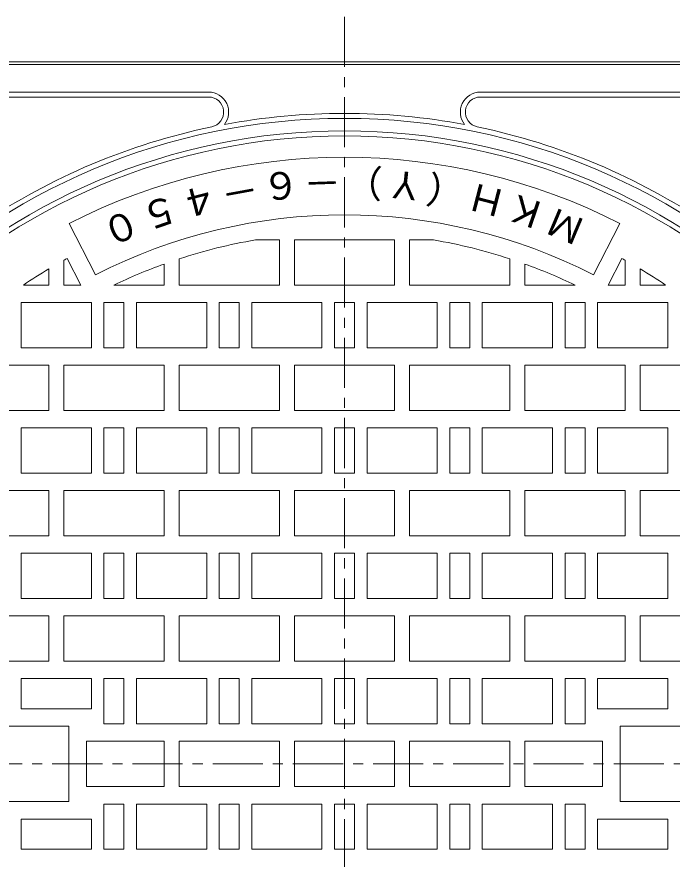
# Model space of a CAD drawing. Units: millimetres, scale not verified. Extents: x -623 to 760, y -541 to 550.
# Drawn here: x -432.3 to -170.8, y 214.2 to 550.2 of the extents above; entities that cross this region are included whole.
import ezdxf
from ezdxf.enums import TextEntityAlignment as Align

# ---------------------------------------------------------------- set-up
doc = ezdxf.new("R2010")
doc.units = ezdxf.units.MM
doc.header["$LTSCALE"] = 4
doc.linetypes.add('CHAIN1', pattern=[8, 5, -1, 1, -1])
doc.layers.add('0-1_躯体', color=2, linetype='Continuous', lineweight=9)
doc.layers.add('0-2_仕上', color=3, linetype='Continuous', lineweight=9)
doc.styles.add('ＭＳ ゴシック', font='')
doc.styles.get('ＭＳ ゴシック').set_extended_font_data('MS Gothic')

msp = doc.modelspace()

# ---------------------------------------------------------------- linework, layer by layer
at = {"layer": '0-1_躯体'}
for p, q in [((-66.549, 532.187), (-536.549, 532.187)), ((-66.549, 531.187), (-536.549, 531.187)), ((-355.769, 520.187), (-522.725, 520.187)), ((-489.423, 518.187), (-355.769, 518.187)), ((-247.329, 520.187), (-80.373, 520.187)), ((-113.674, 518.187), (-247.329, 518.187))]:
    msp.add_line(p, q, dxfattribs=at)
for radius in [257.5, 252.5]:
    msp.add_circle((-301.549, 252.187), radius, dxfattribs=at)
for centre, radius, start, end in [((-355.769, 512.187), 8, 321.60887, 90), ((-355.769, 512.187), 6, 281.78011, 90), ((-247.329, 512.187), 8, 90, 218.39113), ((-247.329, 512.187), 6, 90, 258.21989), ((-301.549, 252.187), 259.5, 79.35173, 100.64807), ((-301.549, 252.187), 259.593, 101.77948, 123.92908), ((-301.548, 252.187), 259.593, 56.07092, 78.22052)]:
    msp.add_arc(centre, radius, start, end, dxfattribs=at)
at = {"layer": '0-2_仕上', "linetype": 'CHAIN1'}
for p, q in [((-301.549, -45.813), (-301.549, 550.187)), ((-610.14, 252.187), (7.043, 252.187))]:
    msp.add_line(p, q, dxfattribs=at)
at = {"layer": '0-2_仕上'}
for p, q in [((-400.972, 447.318), (-411.414, 467.811)), ((-202.125, 447.318), (-191.683, 467.811)), ((-337.087, 461.187), (-327.549, 461.187)), ((-327.549, 461.187), (-327.549, 443.187)), ((-321.548, 461.187), (-321.548, 443.187)), ((-321.548, 461.187), (-281.549, 461.187)), ((-281.549, 461.187), (-281.549, 443.187)), ((-275.549, 461.187), (-275.549, 443.187)), ((-266.01, 461.187), (-275.549, 461.187)), ((-406.724, 443.187), (-412.155, 453.846)), ((-367.549, 453.652), (-367.549, 443.187)), ((-235.549, 453.652), (-235.549, 443.187)), ((-196.373, 443.187), (-190.942, 453.846)), ((-413.549, 453.075), (-413.549, 443.187)), ((-373.549, 451.586), (-373.549, 443.187)), ((-229.549, 451.586), (-229.549, 443.187)), ((-189.549, 453.075), (-189.549, 443.187)), ((-419.549, 449.611), (-419.549, 443.187)), ((-183.549, 449.611), (-183.549, 443.187)), ((-429.685, 443.187), (-419.549, 443.187)), ((-413.549, 443.187), (-406.724, 443.187)), ((-393.543, 443.187), (-373.549, 443.187)), ((-367.549, 443.187), (-327.549, 443.187)), ((-321.548, 443.187), (-281.549, 443.187)), ((-235.549, 443.187), (-275.549, 443.187)), ((-209.554, 443.187), (-229.549, 443.187)), ((-189.549, 443.187), (-196.373, 443.187)), ((-173.412, 443.187), (-183.549, 443.187)), ((-430.549, 436.187), (-402.549, 436.187)), ((-430.549, 436.187), (-430.549, 418.187)), ((-402.549, 436.187), (-402.549, 418.187)), ((-397.549, 436.187), (-397.549, 418.187)), ((-384.549, 436.187), (-356.549, 436.187)), ((-384.549, 436.187), (-384.549, 418.187)), ((-356.549, 436.187), (-356.549, 418.187)), ((-351.549, 436.187), (-351.549, 418.187)), ((-338.549, 436.187), (-310.548, 436.187)), ((-338.549, 436.187), (-338.549, 418.187)), ((-310.548, 436.187), (-310.548, 418.187)), ((-305.548, 436.187), (-305.548, 418.187)), ((-305.548, 436.187), (-297.549, 436.187)), ((-297.549, 436.187), (-297.549, 418.187)), ((-264.549, 436.187), (-292.549, 436.187)), ((-292.549, 436.187), (-292.549, 418.187)), ((-264.549, 436.187), (-264.549, 418.187)), ((-251.549, 436.187), (-251.549, 418.187)), ((-218.549, 436.187), (-246.549, 436.187)), ((-246.549, 436.187), (-246.549, 418.187)), ((-218.549, 436.187), (-218.549, 418.187)), ((-205.548, 436.187), (-205.548, 418.187)), ((-172.549, 436.187), (-200.549, 436.187)), ((-200.549, 436.187), (-200.549, 418.187)), ((-172.549, 436.187), (-172.549, 418.187)), ((-430.549, 418.187), (-402.549, 418.187)), ((-397.549, 418.187), (-389.549, 418.187)), ((-384.549, 418.187), (-356.549, 418.187)), ((-351.549, 418.187), (-343.549, 418.187)), ((-338.549, 418.187), (-310.548, 418.187)), ((-305.548, 418.187), (-297.549, 418.187)), ((-264.549, 418.187), (-292.549, 418.187)), ((-251.549, 418.187), (-259.549, 418.187)), ((-218.549, 418.187), (-246.549, 418.187)), ((-205.548, 418.187), (-213.549, 418.187)), ((-172.549, 418.187), (-200.549, 418.187)), ((-413.549, 411.187), (-413.549, 393.187)), ((-367.549, 411.187), (-367.549, 393.187)), ((-321.548, 411.187), (-321.548, 393.187)), ((-321.548, 411.187), (-281.549, 411.187)), ((-281.549, 411.187), (-281.549, 393.187)), ((-235.549, 411.187), (-235.549, 393.187)), ((-189.549, 411.187), (-189.549, 393.187)), ((-459.549, 393.187), (-419.549, 393.187)), ((-413.549, 393.187), (-373.549, 393.187)), ((-367.549, 393.187), (-327.549, 393.187)), ((-321.548, 393.187), (-281.549, 393.187)), ((-235.549, 393.187), (-275.549, 393.187)), ((-189.549, 393.187), (-229.549, 393.187)), ((-143.549, 393.187), (-183.549, 393.187)), ((-430.549, 386.187), (-402.549, 386.187)), ((-430.549, 386.187), (-430.549, 368.187)), ((-402.549, 386.187), (-402.549, 368.187)), ((-397.549, 386.187), (-397.549, 368.187)), ((-384.549, 386.187), (-356.549, 386.187)), ((-384.549, 386.187), (-384.549, 368.187)), ((-356.549, 386.187), (-356.549, 368.187)), ((-351.549, 386.187), (-351.549, 368.187)), ((-338.549, 386.187), (-310.548, 386.187)), ((-338.549, 386.187), (-338.549, 368.187)), ((-310.548, 386.187), (-310.548, 368.187)), ((-305.548, 386.187), (-305.548, 368.187)), ((-305.548, 386.187), (-297.549, 386.187)), ((-297.549, 386.187), (-297.549, 368.187)), ((-264.549, 386.187), (-292.549, 386.187)), ((-292.549, 386.187), (-292.549, 368.187)), ((-264.549, 386.187), (-264.549, 368.187)), ((-251.549, 386.187), (-251.549, 368.187)), ((-218.549, 386.187), (-246.549, 386.187)), ((-246.549, 386.187), (-246.549, 368.187)), ((-218.549, 386.187), (-218.549, 368.187)), ((-205.548, 386.187), (-205.548, 368.187)), ((-172.549, 386.187), (-200.549, 386.187)), ((-200.549, 386.187), (-200.549, 368.187)), ((-172.549, 386.187), (-172.549, 368.187)), ((-430.549, 368.187), (-402.549, 368.187)), ((-397.549, 368.187), (-389.549, 368.187)), ((-384.549, 368.187), (-356.549, 368.187)), ((-351.549, 368.187), (-343.549, 368.187)), ((-338.549, 368.187), (-310.548, 368.187)), ((-305.548, 368.187), (-297.549, 368.187)), ((-264.549, 368.187), (-292.549, 368.187)), ((-251.549, 368.187), (-259.549, 368.187)), ((-218.549, 368.187), (-246.549, 368.187)), ((-205.548, 368.187), (-213.549, 368.187)), ((-172.549, 368.187), (-200.549, 368.187)), ((-413.549, 361.187), (-413.549, 343.187)), ((-367.549, 361.187), (-367.549, 343.187)), ((-321.548, 361.187), (-321.548, 343.187)), ((-321.548, 361.187), (-281.549, 361.187)), ((-281.549, 361.187), (-281.549, 343.187)), ((-235.549, 361.187), (-235.549, 343.187)), ((-189.549, 361.187), (-189.549, 343.187)), ((-459.549, 343.187), (-419.549, 343.187)), ((-413.549, 343.187), (-373.549, 343.187)), ((-367.549, 343.187), (-327.549, 343.187)), ((-321.548, 343.187), (-281.549, 343.187)), ((-235.549, 343.187), (-275.549, 343.187)), ((-189.549, 343.187), (-229.549, 343.187)), ((-143.549, 343.187), (-183.549, 343.187)), ((-430.549, 336.187), (-402.549, 336.187)), ((-430.549, 336.187), (-430.549, 318.187)), ((-402.549, 336.187), (-402.549, 318.187)), ((-397.549, 336.187), (-397.549, 318.187)), ((-384.549, 336.187), (-356.549, 336.187)), ((-384.549, 336.187), (-384.549, 318.187)), ((-356.549, 336.187), (-356.549, 318.187)), ((-351.549, 336.187), (-351.549, 318.187)), ((-338.549, 336.187), (-310.548, 336.187)), ((-338.549, 336.187), (-338.549, 318.187)), ((-310.548, 336.187), (-310.548, 318.187)), ((-305.548, 336.187), (-305.548, 318.187)), ((-305.548, 336.187), (-297.549, 336.187)), ((-297.549, 336.187), (-297.549, 318.187)), ((-264.549, 336.187), (-292.549, 336.187)), ((-292.549, 336.187), (-292.549, 318.187)), ((-264.549, 336.187), (-264.549, 318.187)), ((-251.549, 336.187), (-251.549, 318.187)), ((-218.549, 336.187), (-246.549, 336.187)), ((-246.549, 336.187), (-246.549, 318.187)), ((-218.549, 336.187), (-218.549, 318.187)), ((-205.548, 336.187), (-205.548, 318.187)), ((-172.549, 336.187), (-200.549, 336.187)), ((-200.549, 336.187), (-200.549, 318.187)), ((-172.549, 336.187), (-172.549, 318.187)), ((-430.549, 318.187), (-402.549, 318.187)), ((-397.549, 318.187), (-389.549, 318.187)), ((-384.549, 318.187), (-356.549, 318.187)), ((-351.549, 318.187), (-343.549, 318.187)), ((-338.549, 318.187), (-310.548, 318.187)), ((-305.548, 318.187), (-297.549, 318.187)), ((-264.549, 318.187), (-292.549, 318.187)), ((-251.549, 318.187), (-259.549, 318.187)), ((-218.549, 318.187), (-246.549, 318.187)), ((-205.548, 318.187), (-213.549, 318.187)), ((-172.549, 318.187), (-200.549, 318.187)), ((-413.549, 311.187), (-413.549, 293.187)), ((-367.549, 311.187), (-367.549, 293.187)), ((-321.548, 311.187), (-321.548, 293.187)), ((-321.548, 311.187), (-281.549, 311.187)), ((-281.549, 311.187), (-281.549, 293.187)), ((-235.549, 311.187), (-235.549, 293.187)), ((-189.549, 311.187), (-189.549, 293.187)), ((-459.549, 293.187), (-419.549, 293.187)), ((-413.549, 293.187), (-373.549, 293.187)), ((-367.549, 293.187), (-327.549, 293.187)), ((-321.548, 293.187), (-281.549, 293.187)), ((-235.549, 293.187), (-275.549, 293.187)), ((-189.549, 293.187), (-229.549, 293.187)), ((-143.549, 293.187), (-183.549, 293.187)), ((-430.549, 286.187), (-402.549, 286.187)), ((-430.549, 286.187), (-430.549, 274.187)), ((-402.549, 286.187), (-402.549, 274.187)), ((-397.549, 286.187), (-397.549, 268.187)), ((-384.549, 286.187), (-384.549, 268.187)), ((-384.549, 286.187), (-356.549, 286.187)), ((-356.549, 286.187), (-356.549, 268.187)), ((-351.549, 286.187), (-351.549, 268.187)), ((-338.549, 286.187), (-310.548, 286.187)), ((-338.549, 286.187), (-338.549, 268.187)), ((-310.548, 286.187), (-310.548, 268.187)), ((-305.548, 286.187), (-305.548, 268.187)), ((-305.548, 286.187), (-297.549, 286.187)), ((-297.549, 286.187), (-297.549, 268.187)), ((-264.549, 286.187), (-292.549, 286.187)), ((-292.549, 286.187), (-292.549, 268.187)), ((-264.549, 286.187), (-264.549, 268.187)), ((-251.549, 286.187), (-251.549, 268.187)), ((-218.549, 286.187), (-246.549, 286.187)), ((-246.549, 286.187), (-246.549, 268.187)), ((-218.549, 286.187), (-218.549, 268.187)), ((-205.548, 286.187), (-205.548, 268.187)), ((-172.549, 286.187), (-200.549, 286.187)), ((-200.549, 286.187), (-200.549, 274.187)), ((-172.549, 286.187), (-172.549, 274.187)), ((-402.549, 274.187), (-430.549, 274.187)), ((-200.549, 274.187), (-172.549, 274.187)), ((-411.549, 267.187), (-467.549, 267.187)), ((-411.549, 267.187), (-411.549, 237.187)), ((-397.549, 268.187), (-389.549, 268.187)), ((-384.549, 268.187), (-356.549, 268.187)), ((-351.549, 268.187), (-343.549, 268.187)), ((-338.549, 268.187), (-310.548, 268.187)), ((-305.548, 268.187), (-297.549, 268.187)), ((-264.549, 268.187), (-292.549, 268.187)), ((-251.549, 268.187), (-259.549, 268.187)), ((-218.549, 268.187), (-246.549, 268.187)), ((-205.548, 268.187), (-213.549, 268.187)), ((-191.549, 267.187), (-135.549, 267.187)), ((-191.549, 237.187), (-191.549, 267.187)), ((-404.549, 261.187), (-373.549, 261.187)), ((-404.549, 261.187), (-404.549, 243.187)), ((-373.549, 243.187), (-373.549, 261.187)), ((-367.549, 261.187), (-367.549, 243.187)), ((-321.548, 261.187), (-321.548, 243.187)), ((-321.548, 261.187), (-281.549, 261.187)), ((-281.549, 261.187), (-281.549, 243.187)), ((-275.549, 261.187), (-275.549, 243.187)), ((-235.549, 261.187), (-275.549, 261.187)), ((-235.549, 261.187), (-235.549, 243.187)), ((-198.549, 261.187), (-229.549, 261.187)), ((-229.549, 243.187), (-229.549, 261.187)), ((-198.549, 261.187), (-198.549, 243.187)), ((-404.549, 243.187), (-373.549, 243.187)), ((-367.549, 243.187), (-327.549, 243.187)), ((-321.548, 243.187), (-281.549, 243.187)), ((-235.549, 243.187), (-275.549, 243.187)), ((-198.549, 243.187), (-229.549, 243.187)), ((-411.549, 237.187), (-467.549, 237.187)), ((-397.549, 236.187), (-389.549, 236.187)), ((-397.549, 218.187), (-397.549, 236.187)), ((-384.549, 218.187), (-384.549, 236.187)), ((-384.549, 236.187), (-356.549, 236.187)), ((-356.549, 236.187), (-356.549, 218.187)), ((-351.549, 236.187), (-351.549, 218.187)), ((-338.549, 236.187), (-310.548, 236.187)), ((-338.549, 236.187), (-338.549, 218.187)), ((-310.548, 236.187), (-310.548, 218.187)), ((-305.548, 236.187), (-305.548, 218.187)), ((-305.548, 236.187), (-297.549, 236.187)), ((-297.549, 236.187), (-297.549, 218.187)), ((-264.549, 236.187), (-292.549, 236.187)), ((-292.549, 236.187), (-292.549, 218.187)), ((-264.549, 236.187), (-264.549, 218.187)), ((-251.549, 236.187), (-251.549, 218.187)), ((-218.549, 236.187), (-246.549, 236.187)), ((-246.549, 236.187), (-246.549, 218.187)), ((-218.549, 218.187), (-218.549, 236.187)), ((-205.548, 236.187), (-213.549, 236.187)), ((-205.548, 218.187), (-205.548, 236.187)), ((-191.549, 237.187), (-135.549, 237.187)), ((-402.549, 230.187), (-430.549, 230.187)), ((-430.549, 218.187), (-430.549, 230.187)), ((-402.549, 218.187), (-402.549, 230.187)), ((-200.549, 230.187), (-172.549, 230.187)), ((-200.549, 218.187), (-200.549, 230.187)), ((-172.549, 218.187), (-172.549, 230.187)), ((-430.549, 218.187), (-402.549, 218.187)), ((-384.549, 218.187), (-356.549, 218.187)), ((-351.549, 218.187), (-343.549, 218.187)), ((-338.549, 218.187), (-310.548, 218.187)), ((-305.548, 218.187), (-297.549, 218.187)), ((-264.549, 218.187), (-292.549, 218.187)), ((-251.549, 218.187), (-259.549, 218.187)), ((-218.549, 218.187), (-246.549, 218.187)), ((-172.549, 218.187), (-200.549, 218.187))]:
    msp.add_line(p, q, dxfattribs=at)
for points in [[(-397.549, 436.187), (-389.549, 436.187), (-389.549, 418.187)], [(-351.549, 436.187), (-343.549, 436.187), (-343.549, 418.187)], [(-251.549, 436.187), (-259.549, 436.187), (-259.549, 418.187)], [(-205.548, 436.187), (-213.549, 436.187), (-213.549, 418.187)], [(-459.549, 411.187), (-419.549, 411.187), (-419.549, 393.187)], [(-413.549, 411.187), (-373.549, 411.187), (-373.549, 393.187)], [(-367.549, 411.187), (-327.549, 411.187), (-327.549, 393.187)], [(-235.549, 411.187), (-275.549, 411.187), (-275.549, 393.187)], [(-189.549, 411.187), (-229.549, 411.187), (-229.549, 393.187)], [(-143.549, 411.187), (-183.549, 411.187), (-183.549, 393.187)], [(-397.549, 386.187), (-389.549, 386.187), (-389.549, 368.187)], [(-351.549, 386.187), (-343.549, 386.187), (-343.549, 368.187)], [(-251.549, 386.187), (-259.549, 386.187), (-259.549, 368.187)], [(-205.548, 386.187), (-213.549, 386.187), (-213.549, 368.187)], [(-459.549, 361.187), (-419.549, 361.187), (-419.549, 343.187)], [(-413.549, 361.187), (-373.549, 361.187), (-373.549, 343.187)], [(-367.549, 361.187), (-327.549, 361.187), (-327.549, 343.187)], [(-235.549, 361.187), (-275.549, 361.187), (-275.549, 343.187)], [(-189.549, 361.187), (-229.549, 361.187), (-229.549, 343.187)], [(-143.549, 361.187), (-183.549, 361.187), (-183.549, 343.187)], [(-397.549, 336.187), (-389.549, 336.187), (-389.549, 318.187)], [(-351.549, 336.187), (-343.549, 336.187), (-343.549, 318.187)], [(-251.549, 336.187), (-259.549, 336.187), (-259.549, 318.187)], [(-205.548, 336.187), (-213.549, 336.187), (-213.549, 318.187)], [(-459.549, 311.187), (-419.549, 311.187), (-419.549, 293.187)], [(-413.549, 311.187), (-373.549, 311.187), (-373.549, 293.187)], [(-367.549, 311.187), (-327.549, 311.187), (-327.549, 293.187)], [(-235.549, 311.187), (-275.549, 311.187), (-275.549, 293.187)], [(-189.549, 311.187), (-229.549, 311.187), (-229.549, 293.187)], [(-143.549, 311.187), (-183.549, 311.187), (-183.549, 293.187)], [(-397.549, 286.187), (-389.549, 286.187), (-389.549, 268.187)], [(-351.549, 286.187), (-343.549, 286.187), (-343.549, 268.187)], [(-251.549, 286.187), (-259.549, 286.187), (-259.549, 268.187)], [(-205.548, 286.187), (-213.549, 286.187), (-213.549, 268.187)], [(-367.549, 261.187), (-327.549, 261.187), (-327.549, 243.187)], [(-397.549, 218.187), (-389.549, 218.187), (-389.549, 236.187)], [(-351.549, 236.187), (-343.549, 236.187), (-343.549, 218.187)], [(-251.549, 236.187), (-259.549, 236.187), (-259.549, 218.187)], [(-205.548, 218.187), (-213.549, 218.187), (-213.549, 236.187)]]:
    msp.add_lwpolyline(points, dxfattribs=at)
msp.add_circle((-301.549, 252.187), 250.5, dxfattribs=at)
for radius, start, end in [(242, 63, 117.00002), (219, 63, 117.00002), (212, 99.65041, 108.13882), (212, 71.86118, 80.34959), (230, 118.74406, 119.14073), (230, 60.85927, 61.25594), (212, 109.85387, 115.71767), (212, 64.28233, 70.14613), (230, 120.86674, 123.85658), (230, 56.14342, 59.13326)]:
    msp.add_arc((-301.549, 252.187), radius, start, end, dxfattribs=at)

# ---------------------------------------------------------------- texts
at = {"layer": '0-2_仕上', "color": 7, "style": 'ＭＳ ゴシック'}
for s, rotation, p in [('）', 177.925, (-286.084, 492.622)), ('６', 186.225, (-320.454, 492.373)), ('Ｙ', 173.775, (-268.975, 490.882)), ('（', 169.625, (-252.037, 487.908)), ('－', 182.075, (-303.273, 493.12)), ('４', 194.525, (-354.428, 487.164)), ('－', 190.375, (-337.535, 490.384)), ('Ｈ', 165.475, (-235.359, 483.716)), ('５', 198.675, (-371.044, 482.73)), ('Ｋ', 161.325, (-219.028, 478.328)), ('０', 202.826, (-387.295, 477.106)), ('Ｍ', 157.174, (-203.13, 471.772))]:
    msp.add_text(s, height=11, rotation=rotation, dxfattribs=at).set_placement(p, align=Align.BOTTOM_LEFT)

doc.saveas('drawing.dxf')
